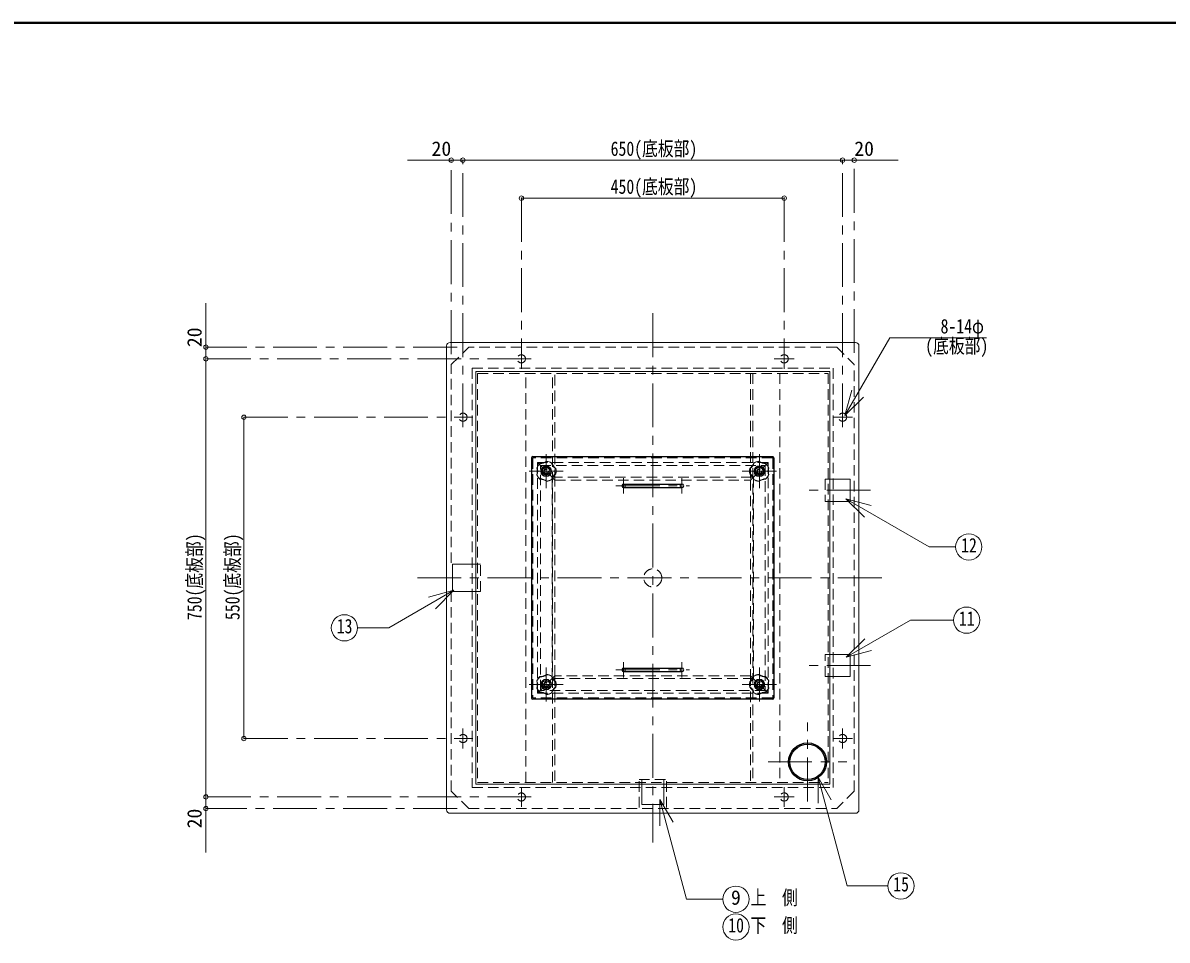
# Model space of a CAD drawing. Units: millimetres at full size, sheet at 1:15; details may follow other scales. Extents: x -3184 to 2891, y -2037 to 2178.
# Drawn here: x -1225 to 734, y 608 to 2178 of the extents above; entities that cross this region are included whole.
import ezdxf
from ezdxf.enums import TextEntityAlignment as Align

# ---------------------------------------------------------------- set-up
doc = ezdxf.new("R2010")
doc.units = ezdxf.units.MM
doc.header["$LTSCALE"] = 15
doc.header["$PDMODE"] = 32
doc.header["$PDSIZE"] = 7.5
doc.linetypes.add('CHAIN1', pattern=[8, 5, -1, 1, -1])
doc.linetypes.add('DASHED1', pattern=[1.8, 1.2, -0.6])
doc.layers.add('0-0', color=7, linetype='Continuous', lineweight=18)
doc.styles.add('ＭＳ ゴシック', font='')
doc.styles.get('ＭＳ ゴシック').set_extended_font_data('MS Gothic')

msp = doc.modelspace()

# ---------------------------------------------------------------- linework, layer by layer
at = {"layer": '0-0', "color": 1, "lineweight": 40}
msp.add_line((2890.8, 2177.87), (-3184.2, 2177.87), dxfattribs=at)
at = {"layer": '0-0', "color": 4, "lineweight": 9}
for p, q in [((-566.7, 1942.87), (-471.7, 1942.87)), ((-471.7, 1942.87), (178.3, 1942.87)), ((273.3, 1942.87), (178.3, 1942.87)), ((78.3, 1877.87), (-371.7, 1877.87)), ((-911.7, 1697.87), (-911.7, 1602.87)), ((-493.7, 1630.87), (200.3, 1630.87)), ((-499.7, 1624.87), (-499.7, 830.87)), ((206.3, 1624.87), (206.3, 830.87)), ((-911.7, 852.87), (-911.7, 1602.87)), ((-846.7, 1502.87), (-846.7, 952.87)), ((-911.7, 757.87), (-911.7, 852.87)), ((200.3, 824.87), (-493.7, 824.87))]:
    msp.add_line(p, q, dxfattribs=at)
at = {"layer": '0-0', "color": 4, "linetype": 'CHAIN1', "lineweight": 9}
for p, q in [((-491.7, 1610.87), (-491.7, 1942.87)), ((-471.7, 1485.87), (-471.7, 1942.87)), ((178.3, 1485.87), (178.3, 1942.87)), ((198.3, 1612.87), (198.3, 1942.87)), ((-371.7, 1877.87), (-371.7, 1585.87)), ((78.3, 1877.87), (78.3, 1585.87)), ((-146.7, 1680.87), (-146.7, 774.87)), ((-481.7, 1622.87), (-911.7, 1622.87)), ((-354.7, 1602.87), (-911.7, 1602.87)), ((61.3, 1602.87), (95.3, 1602.87)), ((-846.7, 1502.87), (-454.7, 1502.87)), ((195.3, 1502.87), (161.3, 1502.87)), ((-329.2, 1439.57), (-329.2, 1381.17)), ((35.8, 1439.57), (35.8, 1381.17)), ((-300, 1410.37), (-358.4, 1410.37)), ((-196.7, 1398.37), (-196.7, 1372.37)), ((-96.7, 1398.37), (-96.7, 1372.37)), ((6.6, 1410.37), (65, 1410.37)), ((-209.7, 1385.37), (-83.7, 1385.37)), ((226.3, 1377.87), (113.3, 1377.87)), ((-549.7, 1227.87), (256.3, 1227.87)), ((-196.7, 1057.37), (-196.7, 1083.37)), ((-96.7, 1057.37), (-96.7, 1083.37)), ((226.3, 1077.87), (113.3, 1077.87)), ((-329.2, 1016.17), (-329.2, 1074.57)), ((-209.7, 1070.37), (-83.7, 1070.37)), ((35.8, 1016.17), (35.8, 1074.57)), ((-300, 1045.37), (-358.4, 1045.37)), ((6.6, 1045.37), (65, 1045.37)), ((118.3, 845.37), (118.3, 980.37)), ((-471.7, 969.87), (-471.7, 935.87)), ((178.3, 969.87), (178.3, 935.87)), ((-846.7, 952.87), (-454.7, 952.87)), ((195.3, 952.87), (161.3, 952.87)), ((50.8, 912.87), (185.8, 912.87)), ((-371.7, 835.87), (-371.7, 869.87)), ((78.3, 835.87), (78.3, 869.87)), ((-354.7, 852.87), (-911.7, 852.87)), ((61.3, 852.87), (95.3, 852.87)), ((-481.7, 832.87), (-911.7, 832.87))]:
    msp.add_line(p, q, dxfattribs=at)
at = {"layer": '0-0'}
for p, q in [((182.27, 1505.65), (259.2, 1638.89)), ((259.2, 1638.89), (424.78, 1638.89)), ((-449.7, 1580.87), (-449.7, 874.87)), ((182.27, 1505.65), (193.91, 1549.11)), ((182.27, 1505.65), (214.09, 1537.47)), ((191.3, 1396.87), (156.3, 1396.87)), ((191.3, 1396.87), (191.3, 1358.87)), ((191.3, 1358.87), (156.3, 1358.87)), ((183.7, 1363.45), (215.52, 1331.63)), ((183.7, 1363.45), (227.17, 1351.8)), ((183.7, 1363.45), (326.75, 1280.86)), ((371.84, 1280.86), (326.75, 1280.86)), ((-489.7, 1251.37), (-489.7, 1204.37)), ((-489.7, 1251.37), (-449.7, 1251.37)), ((-487.16, 1206.75), (-598.66, 1142.38)), ((-487.16, 1206.75), (-530.62, 1195.11)), ((-487.16, 1206.75), (-518.98, 1174.93)), ((-489.7, 1204.37), (-449.7, 1204.37)), ((-598.66, 1142.38), (-652.11, 1142.38)), ((184.33, 1091.96), (294.33, 1155.47)), ((368.1, 1155.47), (294.33, 1155.47)), ((184.33, 1091.96), (216.15, 1123.78)), ((184.33, 1091.96), (227.8, 1103.61)), ((191.3, 1096.87), (156.3, 1096.87)), ((191.3, 1058.87), (191.3, 1096.87)), ((191.3, 1058.87), (156.3, 1058.87)), ((136.26, 887), (136.26, 842)), ((136.26, 887), (186.19, 700.64)), ((136.26, 887), (158.76, 848.03)), ((-449.7, 874.87), (156.3, 874.87)), ((-165.7, 839.87), (-165.7, 874.87)), ((-127.7, 839.87), (-127.7, 874.87)), ((-134.54, 848.52), (-134.54, 803.52)), ((-134.54, 848.52), (-112.04, 809.55)), ((-134.54, 848.52), (-88.8, 677.83)), ((-127.7, 839.87), (-165.7, 839.87)), ((255.63, 700.64), (186.19, 700.64)), ((-26.86, 677.83), (-88.8, 677.83))]:
    msp.add_line(p, q, dxfattribs=at)
at = {"layer": '0-0', "color": 4, "linetype": 'DASHED1', "lineweight": 9}
for p, q in [((-491.7, 1592.87), (-461.7, 1622.87)), ((168.3, 1622.87), (-461.7, 1622.87)), ((168.3, 1622.87), (198.3, 1592.87)), ((-491.7, 1253.37), (-491.7, 1592.87)), ((198.3, 862.87), (198.3, 1592.87)), ((-446.7, 1577.87), (153.3, 1577.87)), ((-364.2, 877.87), (-364.2, 1577.87)), ((-318.2, 877.87), (-318.2, 1577.87)), ((-314.2, 1395.37), (-314.2, 1577.87)), ((20.8, 1577.87), (20.8, 1395.37)), ((24.8, 1577.87), (24.8, 877.87)), ((70.8, 1577.87), (70.8, 877.87)), ((153.3, 1577.87), (153.3, 877.87)), ((-339.2, 1035.37), (-339.2, 1420.37)), ((-339.2, 1420.37), (45.8, 1420.37)), ((-335.7, 1414.04), (-335.7, 1406.7)), ((-335.63, 1414.17), (-329.28, 1417.83)), ((-322.78, 1414.17), (-329.13, 1417.83)), ((-322.7, 1406.7), (-322.7, 1414.04)), ((29.3, 1406.7), (29.3, 1414.04)), ((29.37, 1414.17), (35.72, 1417.83)), ((42.22, 1414.17), (35.87, 1417.83)), ((42.3, 1414.04), (42.3, 1406.7)), ((45.8, 1420.37), (45.8, 1035.37)), ((-335.63, 1406.57), (-329.28, 1402.91)), ((-329.13, 1402.91), (-322.78, 1406.57)), ((-319.2, 1055.37), (-319.2, 1400.37)), ((-319.2, 1400.37), (25.8, 1400.37)), ((25.8, 1400.37), (25.8, 1055.37)), ((35.72, 1402.91), (29.37, 1406.57)), ((42.22, 1406.57), (35.87, 1402.91)), ((148.3, 1396.87), (148.3, 1358.87)), ((156.3, 1396.87), (148.3, 1396.87)), ((156.3, 1358.87), (148.3, 1358.87)), ((-491.7, 862.87), (-491.7, 1204.37)), ((-441.7, 1204.37), (-449.7, 1204.37)), ((156.3, 1096.87), (148.3, 1096.87)), ((148.3, 1058.87), (148.3, 1096.87)), ((-314.2, 1060.37), (-314.2, 877.87)), ((20.8, 1060.37), (20.8, 877.87)), ((156.3, 1058.87), (148.3, 1058.87)), ((-335.7, 1041.7), (-335.7, 1049.04)), ((-335.63, 1049.17), (-329.28, 1052.83)), ((-335.63, 1041.57), (-329.28, 1037.91)), ((-329.13, 1052.83), (-322.78, 1049.17)), ((-322.78, 1041.57), (-329.13, 1037.91)), ((-322.7, 1049.04), (-322.7, 1041.7)), ((25.8, 1055.37), (-319.2, 1055.37)), ((29.3, 1049.04), (29.3, 1041.7)), ((35.72, 1052.83), (29.37, 1049.17)), ((29.37, 1041.57), (35.72, 1037.91)), ((42.22, 1049.17), (35.87, 1052.83)), ((42.22, 1041.57), (35.87, 1037.91)), ((42.3, 1041.7), (42.3, 1049.04)), ((45.8, 1035.37), (-339.2, 1035.37)), ((-165.7, 874.87), (-165.7, 882.87)), ((-127.7, 874.87), (-127.7, 882.87)), ((-123.2, 834.87), (-123.2, 882.87)), ((-461.7, 832.87), (-491.7, 862.87)), ((198.3, 862.87), (168.3, 832.87)), ((-461.7, 832.87), (168.3, 832.87))]:
    msp.add_line(p, q, dxfattribs=at)
at = {"layer": '0-0', "color": 5, "lineweight": 25}
for p, q in [((-354.2, 1433.37), (-354.2, 1022.37)), ((-352.2, 1435.37), (58.8, 1435.37)), ((60.8, 1433.37), (60.8, 1022.37)), ((-196.7, 1388.37), (-96.7, 1388.37)), ((-196.7, 1382.37), (-96.7, 1382.37)), ((-196.7, 1073.37), (-96.7, 1073.37)), ((-196.7, 1067.37), (-96.7, 1067.37)), ((58.8, 1020.37), (-352.2, 1020.37))]:
    msp.add_line(p, q, dxfattribs=at)
at = {"layer": '0-0', "linetype": 'DASHED1'}
for p, q in [((-352.2, 1432.37), (-352.2, 1023.37)), ((57.8, 1433.37), (-351.2, 1433.37)), ((58.8, 1432.37), (58.8, 1023.37)), ((-344.2, 1425.37), (-314.2, 1395.37)), ((-344.2, 1425.37), (-344.2, 1030.37)), ((50.8, 1425.37), (-344.2, 1425.37)), ((20.8, 1395.37), (50.8, 1425.37)), ((50.8, 1030.37), (50.8, 1425.37)), ((-314.2, 1060.37), (-314.2, 1395.37)), ((-314.2, 1395.37), (20.8, 1395.37)), ((20.8, 1395.37), (20.8, 1060.37)), ((-344.2, 1030.37), (-314.2, 1060.37)), ((20.8, 1060.37), (-314.2, 1060.37)), ((50.8, 1030.37), (20.8, 1060.37)), ((57.8, 1022.37), (-351.2, 1022.37)), ((50.8, 1030.37), (-344.2, 1030.37))]:
    msp.add_line(p, q, dxfattribs=at)
at = {"layer": '0-0', "color": 4, "linetype": 'DASHED1', "lineweight": 9}
for points in [[(-455.7, 1586.87), (162.3, 1586.87), (162.3, 868.87)], [(-455.7, 1586.87), (-455.7, 868.87), (162.3, 868.87)], [(-446.7, 1577.87), (-446.7, 877.87), (153.3, 877.87)], [(-441.7, 1204.37), (-441.7, 1251.37), (-449.7, 1251.37)], [(-170.2, 834.87), (-170.2, 882.87), (-123.2, 882.87)]]:
    msp.add_lwpolyline(points, dxfattribs=at)
at = {"layer": '0-0'}
msp.add_lwpolyline([(-449.7, 1580.87), (156.3, 1580.87), (156.3, 874.87)], dxfattribs=at)
at = {"layer": '0-0', "color": 4, "linetype": 'DASHED1', "lineweight": 9}
for centre, radius in [((-371.7, 1602.87), 7), ((78.3, 1602.87), 7), ((-471.7, 1502.87), 7), ((178.3, 1502.87), 7), ((-329.2, 1410.37), 6.25), ((-329.2, 1410.37), 4.25), ((-329.2, 1410.37), 4), ((-329.2, 1410.37), 3.5), ((35.8, 1410.37), 6.25), ((35.8, 1410.37), 4.25), ((35.8, 1410.37), 4), ((35.8, 1410.37), 3.5), ((-146.7, 1227.87), 15.5), ((-329.2, 1045.37), 6.25), ((-329.2, 1045.37), 4.25), ((-329.2, 1045.37), 4), ((-329.2, 1045.37), 3.5), ((35.8, 1045.37), 6.25), ((35.8, 1045.37), 4.25), ((35.8, 1045.37), 4), ((35.8, 1045.37), 3.5), ((-471.7, 952.87), 7), ((178.3, 952.87), 7), ((-371.7, 852.87), 7), ((78.3, 852.87), 7)]:
    msp.add_circle(centre, radius, dxfattribs=at)
at = {"layer": '0-0', "color": 4, "lineweight": 9}
for centre in [(-329.2, 1410.37), (35.8, 1410.37), (-329.2, 1045.37), (35.8, 1045.37)]:
    msp.add_circle(centre, 9.2, dxfattribs=at)
at = {"layer": '0-0'}
for centre, radius in [((-329.2, 1410.37), 8.4), ((35.8, 1410.37), 8.4), ((394.34, 1280.86), 22.5), ((390.6, 1155.47), 22.5), ((-674.61, 1142.38), 22.5), ((-329.2, 1045.37), 8.4), ((35.8, 1045.37), 8.4), ((278.13, 700.64), 22.5), ((-4.36, 677.83), 22.5), ((-4.36, 630.33), 22.5)]:
    msp.add_circle(centre, radius, dxfattribs=at)
at = {"layer": '0-0', "color": 5, "lineweight": 25}
for radius in [32.5, 30.25]:
    msp.add_circle((118.3, 912.87), radius, dxfattribs=at)
at = {"layer": '0-0', "color": 4, "lineweight": 9}
for centre, start, end in [((-493.7, 1624.87), 90, 180), ((200.3, 1624.87), 0, 90), ((-493.7, 830.87), 180, 270), ((200.3, 830.87), 270, 0)]:
    msp.add_arc(centre, 6, start, end, dxfattribs=at)
at = {"layer": '0-0', "color": 5, "lineweight": 25}
for centre, radius, start, end in [((-352.2, 1433.37), 2, 90, 180), ((58.8, 1433.37), 2, 0, 90), ((-196.7, 1385.37), 3, 90, 270), ((-96.7, 1385.37), 3, 270, 90), ((-196.7, 1070.37), 3, 90, 270), ((-96.7, 1070.37), 3, 270, 90), ((-352.2, 1022.37), 2, 180, 270), ((58.8, 1022.37), 2, 270, 0)]:
    msp.add_arc(centre, radius, start, end, dxfattribs=at)
at = {"layer": '0-0', "linetype": 'DASHED1'}
for centre, radius, start, end in [((-351.2, 1432.37), 1, 90, 180), ((57.8, 1432.37), 1, 0, 90), ((-196.7, 1385.37), 3, 270, 90), ((-96.7, 1385.37), 3, 90, 270), ((-196.7, 1070.37), 3, 270, 90), ((-96.7, 1070.37), 3, 90, 270), ((-351.2, 1023.37), 1, 180, 270), ((57.8, 1023.37), 1, 270, 0)]:
    msp.add_arc(centre, radius, start, end, dxfattribs=at)
at = {"layer": '0-0'}
for centre, radius, start, end in [((-368.46, 1410.37), 23.91, 345.41115, 14.58885), ((-329.2, 1410.37), 17.2, 128.5, 159.5), ((-329.2, 1410.37), 16.8, 128.5, 159.5), ((-358.81, 1410.37), 15.06, 337.0119, 22.9881), ((-341.33, 1447.7), 23.91, 273.41115, 302.58885), ((-338.35, 1438.53), 15.06, 265.0119, 310.9881), ((-329.2, 1410.37), 16.8, 56.5, 87.5), ((-329.2, 1410.37), 17.2, 56.5, 87.5), ((-305.25, 1427.77), 15.06, 193.0119, 238.9881), ((-297.44, 1433.44), 23.91, 201.41115, 230.58885), ((-329.2, 1410.37), 16.8, 344.5, 15.5), ((-329.2, 1410.37), 17.2, 344.5, 15.5), ((35.8, 1410.37), 17.2, 164.5, 195.5), ((35.8, 1410.37), 16.8, 164.5, 195.5), ((4.04, 1433.44), 23.91, 309.41115, 338.58885), ((11.85, 1427.77), 15.06, 301.0119, 346.9881), ((35.8, 1410.37), 17.2, 92.5, 123.5), ((35.8, 1410.37), 16.8, 92.5, 123.5), ((47.93, 1447.7), 23.91, 237.41115, 266.58885), ((44.95, 1438.53), 15.06, 229.0119, 274.9881), ((35.8, 1410.37), 16.8, 20.5, 51.5), ((35.8, 1410.37), 17.2, 20.5, 51.5), ((65.4, 1410.37), 15.06, 157.0119, 202.9881), ((75.05, 1410.37), 23.91, 165.41115, 194.58885), ((-329.2, 1410.37), 17.2, 200.5, 231.5), ((-329.2, 1410.37), 16.8, 200.5, 231.5), ((-341.33, 1373.04), 23.91, 57.41115, 86.58885), ((-338.35, 1382.21), 15.06, 49.0119, 94.9881), ((-329.2, 1410.37), 16.8, 272.5, 303.5), ((-329.2, 1410.37), 17.2, 272.5, 303.5), ((-305.25, 1392.97), 15.06, 121.0119, 166.9881), ((-297.44, 1387.3), 23.91, 129.41115, 158.58885), ((4.04, 1387.3), 23.91, 21.41115, 50.58885), ((11.85, 1392.97), 15.06, 13.0119, 58.9881), ((35.8, 1410.37), 17.2, 236.5, 267.5), ((35.8, 1410.37), 16.8, 236.5, 267.5), ((47.93, 1373.04), 23.91, 93.41115, 122.58885), ((44.95, 1382.21), 15.06, 85.0119, 130.9881), ((35.8, 1410.37), 16.8, 308.5, 339.5), ((35.8, 1410.37), 17.2, 308.5, 339.5), ((-329.2, 1045.37), 17.2, 128.5, 159.5), ((-329.2, 1045.37), 16.8, 128.5, 159.5), ((-341.33, 1082.7), 23.91, 273.41115, 302.58885), ((-338.35, 1073.53), 15.06, 265.0119, 310.9881), ((-329.2, 1045.37), 16.8, 56.5, 87.5), ((-329.2, 1045.37), 17.2, 56.5, 87.5), ((-305.25, 1062.77), 15.06, 193.0119, 238.9881), ((-297.44, 1068.44), 23.91, 201.41115, 230.58885), ((4.04, 1068.44), 23.91, 309.41115, 338.58885), ((11.85, 1062.77), 15.06, 301.0119, 346.9881), ((35.8, 1045.37), 17.2, 92.5, 123.5), ((35.8, 1045.37), 16.8, 92.5, 123.5), ((47.93, 1082.7), 23.91, 237.41115, 266.58885), ((44.95, 1073.53), 15.06, 229.0119, 274.9881), ((35.8, 1045.37), 16.8, 20.5, 51.5), ((35.8, 1045.37), 17.2, 20.5, 51.5), ((-368.46, 1045.37), 23.91, 345.41115, 14.58885), ((-329.2, 1045.37), 17.2, 200.5, 231.5), ((-358.81, 1045.37), 15.06, 337.0119, 22.9881), ((-329.2, 1045.37), 16.8, 200.5, 231.5), ((-305.25, 1027.97), 15.06, 121.0119, 166.9881), ((-297.44, 1022.3), 23.91, 129.41115, 158.58885), ((-329.2, 1045.37), 16.8, 344.5, 15.5), ((-329.2, 1045.37), 17.2, 344.5, 15.5), ((35.8, 1045.37), 17.2, 164.5, 195.5), ((35.8, 1045.37), 16.8, 164.5, 195.5), ((4.04, 1022.3), 23.91, 21.41115, 50.58885), ((11.85, 1027.97), 15.06, 13.0119, 58.9881), ((35.8, 1045.37), 16.8, 308.5, 339.5), ((35.8, 1045.37), 17.2, 308.5, 339.5), ((65.4, 1045.37), 15.06, 157.0119, 202.9881), ((75.05, 1045.37), 23.91, 165.41115, 194.58885), ((-341.33, 1008.04), 23.91, 57.41115, 86.58885), ((-338.35, 1017.21), 15.06, 49.0119, 94.9881), ((-329.2, 1045.37), 16.8, 272.5, 303.5), ((-329.2, 1045.37), 17.2, 272.5, 303.5), ((35.8, 1045.37), 17.2, 236.5, 267.5), ((35.8, 1045.37), 16.8, 236.5, 267.5), ((47.93, 1008.04), 23.91, 93.41115, 122.58885), ((44.95, 1017.21), 15.06, 85.0119, 130.9881)]:
    msp.add_arc(centre, radius, start, end, dxfattribs=at)
at = {"layer": '0-0', "color": 4, "linetype": 'DASHED1', "lineweight": 9}
for centre, start, end in [((-335.55, 1414.04), 120, 180), ((-329.2, 1417.7), 60, 120), ((-322.85, 1414.04), 0, 60), ((29.45, 1414.04), 120, 180), ((35.8, 1417.7), 60, 120), ((42.15, 1414.04), 0, 60), ((-335.55, 1406.7), 180, 240), ((-329.2, 1403.04), 240, 300), ((-322.85, 1406.7), 300, 360), ((29.45, 1406.7), 180, 240), ((35.8, 1403.04), 240, 300), ((42.15, 1406.7), 300, 0), ((-335.55, 1049.04), 120, 180), ((-335.55, 1041.7), 180, 240), ((-329.2, 1052.7), 60, 120), ((-322.85, 1049.04), 0, 60), ((-322.85, 1041.7), 300, 0), ((29.45, 1049.04), 120, 180), ((29.45, 1041.7), 180, 240), ((35.8, 1052.7), 60, 120), ((42.15, 1049.04), 0, 60), ((42.15, 1041.7), 300, 0), ((-329.2, 1038.04), 240, 300), ((35.8, 1038.04), 240, 300)]:
    msp.add_arc(centre, 0.15, start, end, dxfattribs=at)
at = {"layer": '0-0', "color": 1}
for p in [(-491.7, 1942.87), (-471.7, 1942.87), (178.3, 1942.87), (198.3, 1942.87), (-371.7, 1877.87), (78.3, 1877.87), (-911.7, 1622.87), (-911.7, 1602.87), (-846.7, 1502.87), (-846.7, 952.87), (-911.7, 852.87), (-911.7, 832.87)]:
    msp.add_point(p, dxfattribs=at)

# ---------------------------------------------------------------- texts
at = {"layer": '0-0', "style": 'ＭＳ ゴシック', "width": 0.8}
for s, p in [('650(底板部)', (-218.89, 1942.87)), ('450(底板部)', (-218.89, 1877.87)), ('8-14φ', (346.03, 1638.89)), ('(底板部)', (319.78, 1605.14)), ('12', (381.22, 1263.99)), ('13', (-687.74, 1125.5)), ('11', (377.47, 1138.59)), ('15', (265, 683.77)), ('上\u3000側', (20.64, 660.95)), ('下\u3000側', (20.64, 613.45)), ('10', (-17.48, 613.45))]:
    msp.add_text(s, height=24.74, dxfattribs=at).set_placement(p, align=Align.BOTTOM_LEFT)
at = {"layer": '0-0', "style": 'ＭＳ ゴシック'}
for s, p in [('20', (-525.45, 1942.87)), ('20', (198.3, 1942.87)), ('9', (-12.79, 660.95))]:
    msp.add_text(s, height=24.74, dxfattribs=at).set_placement(p, align=Align.BOTTOM_LEFT)
for p in [(-911.7, 1622.87), (-911.7, 799.12)]:
    msp.add_text('20', height=24.74, rotation=90, dxfattribs=at).set_placement(p, align=Align.BOTTOM_LEFT)
at = {"layer": '0-0', "style": 'ＭＳ ゴシック', "width": 0.8}
for s, p in [('750(底板部)', (-911.7, 1155.68)), ('550(底板部)', (-846.7, 1155.68))]:
    msp.add_text(s, height=24.74, rotation=90, dxfattribs=at).set_placement(p, align=Align.BOTTOM_LEFT)

doc.saveas('drawing.dxf')
